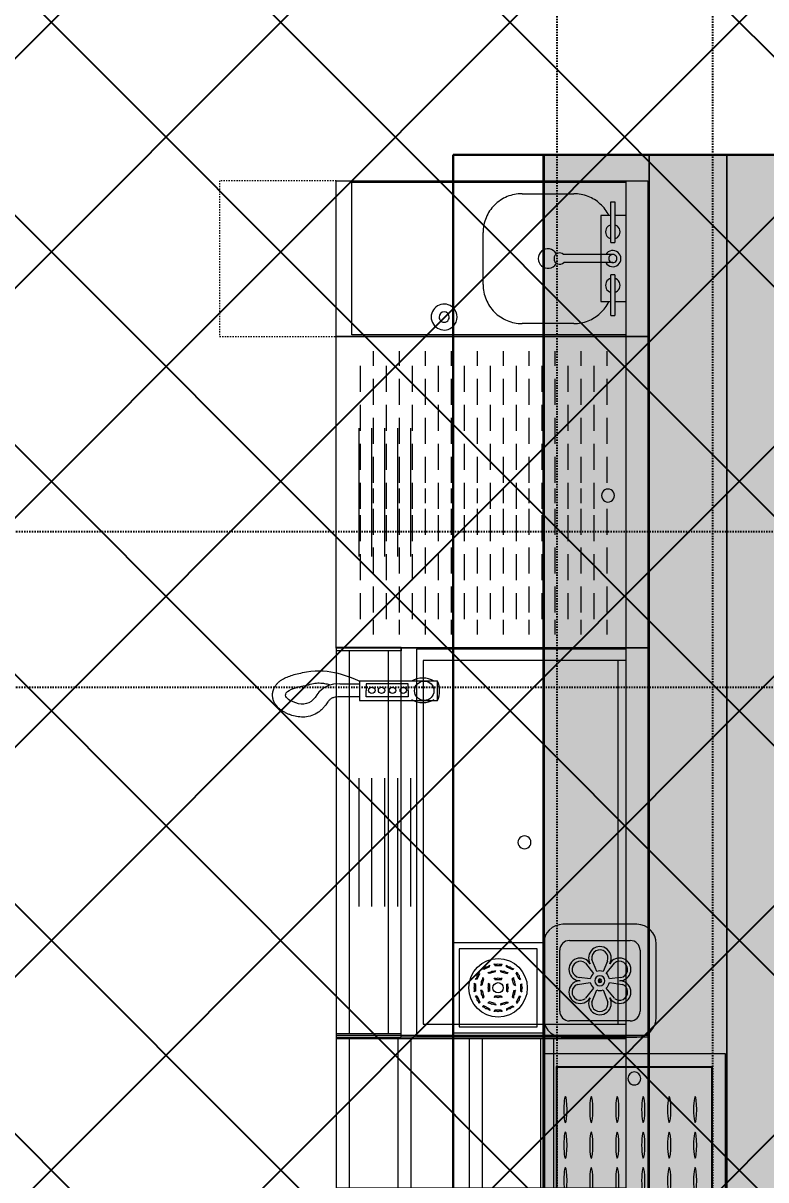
# Model space of a CAD drawing. Header units: inches. Extents: x -11331628 to 26860, y -6840660 to 4773.
# Drawn here: x 2396.4 to 2453.6, y -2108.6 to -2019.6 of the extents above; entities that cross this region are included whole.
import ezdxf
from ezdxf import colors
from ezdxf.entities.mleader import LeaderData, LeaderLine
from ezdxf.math import Vec2, Vec3

# ---------------------------------------------------------------- set-up
doc = ezdxf.new("R2010")
doc.units = ezdxf.units.IN
doc.header["$LTSCALE"] = 0.5
doc.header["$MEASUREMENT"] = 0
doc.linetypes.add('Dash 1_16_', pattern=[0.109375, 0.0625, -0.046875])
doc.linetypes.add('HIDDEN2', pattern=[0.1875, 0.125, -0.0625])
doc.layers.get('Defpoints').update_dxf_attribs({"color": 140})
for name, color, linetype in [('A-HATH', 9, 'Continuous'), ('DETL-1', 9, 'Continuous'), ('DETL-3', 4, 'Continuous'), ('DETL-8', 2, 'Continuous')]:
    doc.layers.add(name, color=color, linetype=linetype)
for name, color, linetype, lineweight in [('P-SANR-FIXT', 6, 'Continuous', 13), ('Q-CASE', 31, 'Continuous', 18), ('Q-SPCQ', 91, 'Continuous', 18), ('TEXT 3', 41, 'Continuous', 15)]:
    doc.layers.add(name, color=color, linetype=linetype, lineweight=lineweight)
doc.styles.add('TEXT-ITALIC', font='ariali.ttf')

# ---------------------------------------------------------------- blocks, each defined once
blk = doc.blocks.new('PERGOLA')
at = {"layer": 'DETL-3', "linetype": 'HIDDEN2'}
for points in [[(3103.845, 7703.457), (3103.845, 7745.097), (3103.852, 8129.812)], [(3115.845, 7688.74), (3115.845, 7745.097), (3115.852, 8129.802)], [(3645.109, 7896.355), (3058.191, 7896.354)], [(3645.109, 7884.361), (3057.132, 7884.361)]]:
    blk.add_lwpolyline(points, dxfattribs=at)
blk = doc.blocks.new('QF_Krowne -HAND SINK -KR24-12ST - Legs-3844471-L1 Overall Plan')
at = {"layer": 'Q-SPCQ'}
for p, q in [((-27.068, 0), (-15.068, 0)), ((-27.068, -15), (-27.068, 0)), ((-15.068, 0), (-15.068, -15)), ((-24.38, -1.688), (-24.38, -2.531)), ((-17.755, -2.531), (-17.755, -1.688)), ((-25.443, -2.531), (-22.318, -2.531)), ((-25.443, -2.844), (-25.443, -2.531)), ((-22.318, -2.844), (-22.318, -2.531)), ((-19.818, -2.531), (-19.818, -2.844)), ((-19.818, -2.531), (-16.693, -2.531)), ((-16.693, -2.844), (-16.693, -2.531)), ((-22.318, -2.844), (-25.443, -2.844)), ((-24.38, -2.844), (-24.38, -3.625)), ((-21.383, -2.688), (-21.383, -6.48)), ((-20.758, -2.688), (-20.758, -6.473)), ((-16.693, -2.844), (-19.818, -2.844)), ((-17.755, -3.625), (-17.755, -2.844)), ((-24.38, -3.625), (-17.755, -3.625)), ((-27.068, -24), (-27.068, -15)), ((-15.068, -15), (-15.068, -24)), ((-15.068, -24), (-27.068, -24))]:
    blk.add_line(p, q, dxfattribs=at)
at = {"layer": 'Q-SPCQ', "lineweight": 9}
for p, q in [((-27.068, -1.688), (-15.068, -1.688)), ((-26.943, -15), (-26.943, -1.688)), ((-15.193, -1.688), (-15.193, -15)), ((-26.068, -9.687), (-26.068, -5.688)), ((-16.068, -5.688), (-16.068, -9.687)), ((-19.068, -12.687), (-23.068, -12.687)), ((-26.943, -22.81), (-26.943, -15)), ((-15.193, -15), (-15.193, -22.81)), ((-15.193, -22.81), (-26.943, -22.81))]:
    blk.add_line(p, q, dxfattribs=at)
at = {"layer": 'Q-SPCQ', "linetype": 'Dash 1_16_', "lineweight": 9}
for p, q in [((-27.068, -24), (-27.068, -33)), ((-15.068, -33), (-15.068, -24)), ((-27.068, -33), (-15.068, -33))]:
    blk.add_line(p, q, dxfattribs=at)
at = {"layer": 'Q-SPCQ'}
for centre, radius, start, end in [((-23.13, -2.688), 0.563, 114.62413, 163.87238), ((-23.13, -2.688), 0.563, 65.37587, 114.62413), ((-23.13, -2.688), 0.563, 16.12762, 65.37587), ((-21.068, -2.688), 0.625, 139.88338, 189.76676), ((-21.068, -2.688), 0.625, 90, 139.88338), ((-21.071, -2.688), 0.313, 150, 210), ((-21.071, -2.688), 0.313, 90, 150), ((-21.071, -2.688), 0.313, 30, 90), ((-21.068, -2.688), 0.625, 39.88379, 90), ((-21.071, -2.688), 0.312, 330, 30), ((-21.068, -2.688), 0.625, 349.76758, 39.88379), ((-19.005, -2.688), 0.563, 114.62413, 163.87238), ((-19.005, -2.688), 0.563, 65.37587, 114.62413), ((-19.005, -2.688), 0.563, 16.12762, 65.37587), ((-23.13, -2.688), 0.563, 196.12762, 245.37587), ((-23.13, -2.688), 0.563, 245.37587, 294.62413), ((-23.13, -2.688), 0.563, 294.62413, 343.87238), ((-21.068, -2.688), 0.625, 189.76676, 239.65014), ((-21.071, -2.688), 0.312, 210, 270), ((-21.071, -2.688), 0.312, 270, 330), ((-21.068, -2.688), 0.625, 299.65136, 349.76758), ((-19.005, -2.688), 0.563, 196.12762, 245.37587), ((-19.005, -2.688), 0.563, 245.37587, 294.62413), ((-19.005, -2.688), 0.563, 294.62413, 343.87238), ((-21.068, -6.783), 0.437, 136.20552, 203.10276), ((-21.068, -6.783), 0.437, 203.10276, 270), ((-21.068, -6.783), 0.437, 270, 337.51467), ((-21.068, -6.783), 0.438, 337.51467, 45.02935)]:
    blk.add_arc(centre, radius, start, end, dxfattribs=at)
at = {"layer": 'Q-SPCQ', "lineweight": 9}
for centre, radius, start, end in [((-23.068, -5.688), 3, 115.94448, 137.29632), ((-19.068, -5.688), 3, 42.70368, 64.05552), ((-23.068, -5.688), 3, 137.29632, 158.64816), ((-19.068, -5.688), 3, 21.35184, 42.70368), ((-23.068, -5.688), 3, 158.64816, 180), ((-19.068, -5.688), 3, 360, 21.35184), ((-21.068, -7.688), 0.75, 122.21741, 171.47827), ((-21.068, -7.688), 0.75, 7.61507, 56.4226), ((-21.068, -7.688), 0.75, 171.47827, 220.73914), ((-21.068, -7.688), 0.75, 318.80753, 7.61507), ((-21.068, -7.688), 0.75, 220.73914, 270), ((-21.068, -7.688), 0.75, 270, 318.80753), ((-23.068, -9.687), 3, 180, 202.5), ((-19.068, -9.687), 3, 337.5, 0), ((-23.068, -9.687), 3, 202.5, 225), ((-19.068, -9.687), 3, 315, 337.5), ((-23.068, -9.687), 3, 225, 247.5), ((-23.068, -9.687), 3, 247.5, 270), ((-19.068, -9.687), 3, 270, 292.5), ((-19.068, -9.687), 3, 292.5, 315), ((-16.568, -15.687), 1, 136.27959, 270), ((-16.568, -15.687), 1, 90, 135), ((-16.568, -15.687), 1, 45, 90), ((-16.568, -15.687), 1, 270, 43.72041), ((-16.568, -15.687), 0.398, 90, 270), ((-16.568, -15.687), 0.398, 270, 90)]:
    blk.add_arc(centre, radius, start, end, dxfattribs=at)
blk = doc.blocks.new('Die Wall1 - Die Wall-7554419-L1 Overall Plan')
at = {"layer": 'Q-CASE'}
for p, q in [((-171.696, 3852.092), (-277.692, 3852.092)), ((-277.692, 3852.092), (-171.696, 3852.092)), ((-171.696, 3846.092), (-171.696, 3852.092)), ((-171.696, 3852.092), (-171.696, 3846.092)), ((-277.692, 3846.092), (-171.696, 3846.092)), ((-171.696, 3846.092), (-277.692, 3846.092))]:
    blk.add_line(p, q, dxfattribs=at)
blk = doc.blocks.new('Plumbing Symbol - Floor Sink-V1-L1 Overall Plan')
at = {"layer": 'P-SANR-FIXT', "lineweight": 9}
for p, q in [((-4.94, -1.75), (4.943, -1.75)), ((-4.94, -2.75), (4.943, -2.75)), ((-4.94, -3.75), (4.943, -3.75)), ((-4.94, -4.75), (4.943, -4.75)), ((-4.94, -5.75), (4.943, -5.75))]:
    blk.add_line(p, q, dxfattribs=at)
blk = doc.blocks.new('QF_Krowne - COCKTAIL STATION - KR19-30-10 - Legs-V14-L1 Overall Plan')
at = {"layer": 'Q-SPCQ'}
for p, q in [((0, -15), (0, 0)), ((0, 0), (30, 0)), ((30, 0), (30, -15)), ((0, -19), (0, -15)), ((30, -15), (30, -19)), ((30, -19), (0, -19))]:
    blk.add_line(p, q, dxfattribs=at)
at = {"layer": 'Q-SPCQ', "lineweight": 9}
for p, q in [((0, -1.688), (30, -1.688)), ((0.125, -1.688), (0.125, -15)), ((1, -1.688), (1, -15)), ((29, -15), (29, -1.688)), ((29.875, -15), (29.875, -1.688)), ((1, -2.313), (29, -2.313)), ((0.125, -15), (0.125, -17.812)), ((1, -15), (1, -17.312)), ((29, -17.312), (29, -15)), ((29.875, -17.812), (29.875, -15)), ((0.125, -17.812), (29.875, -17.812)), ((1, -17.312), (29, -17.312))]:
    blk.add_line(p, q, dxfattribs=at)
for start, end in [(150, 210), (90, 150), (210, 270), (30, 90), (270, 330), (330, 30)]:
    blk.add_arc((15, -9.5), 0.5, start, end, dxfattribs=at)
blk = doc.blocks.new('QF_Krowne - SINGLE SPEED RAIL - RS-30 - RS-30-7610610-L1 Overall Plan')
at = {"layer": 'Q-SPCQ'}
for p, q in [((-19.245, 9.231), (-18.995, 9.231)), ((-19.245, 9.231), (-19.245, 4.231)), ((-18.995, 9.231), (-18.995, 4.231)), ((10.505, 9.231), (10.505, 4.231)), ((10.755, 9.231), (10.505, 9.231)), ((10.755, 4.231), (10.755, 9.231)), ((-19.245, 4.231), (10.755, 4.231))]:
    blk.add_line(p, q, dxfattribs=at)
at = {"layer": 'Q-SPCQ', "lineweight": 9}
for p, q in [((-18.995, 8.231), (10.505, 8.231)), ((-18.995, 5.231), (10.505, 5.231))]:
    blk.add_line(p, q, dxfattribs=at)
blk = doc.blocks.new('QF_Krowne - LIQUOR DISPLAY - KR24-12RD - Legs-V15-L1 Overall Plan')
at = {"layer": 'Q-SPCQ'}
for p, q in [((-19.245, 9.231), (-19.245, -5.769)), ((-19.245, 9.231), (-7.245, 9.231)), ((-7.245, -5.769), (-7.245, 9.231)), ((-19.245, -5.769), (-19.245, -14.769)), ((-7.245, -14.769), (-7.245, -5.769)), ((-19.245, -14.769), (-7.245, -14.769))]:
    blk.add_line(p, q, dxfattribs=at)
at = {"layer": 'Q-SPCQ', "lineweight": 9}
for p, q in [((-19.245, 7.543), (-7.245, 7.543)), ((-18.995, 7.543), (-18.995, -5.769)), ((-7.495, 7.543), (-7.495, -5.769)), ((-18.995, 1.981), (-7.495, 1.981)), ((-18.995, 0.981), (-7.495, 0.981)), ((-18.995, -3.519), (-7.495, -3.519)), ((-18.995, -4.519), (-7.495, -4.519)), ((-18.995, -5.769), (-18.995, -14.706)), ((-7.495, -5.769), (-7.495, -14.706)), ((-18.995, -9.019), (-7.495, -9.019)), ((-18.995, -10.019), (-7.495, -10.019)), ((-18.995, -13.769), (-7.495, -13.769))]:
    blk.add_line(p, q, dxfattribs=at)
blk = doc.blocks.new('QF_Krowne - DRAINBOARD_ WITH GLASS STORAGE - KR24-GSB5 - Legs-7629469-L1 Overall Plan')
at = {"layer": 'Q-SPCQ'}
for p, q in [((-19.245, -5.769), (-19.245, 9.231)), ((-19.245, 9.231), (4.755, 9.231)), ((-19.245, 9.231), (4.755, 9.231)), ((4.755, 9.231), (4.755, -5.769)), ((-19.245, 7.544), (4.755, 7.544)), ((-19.245, -14.769), (-19.245, -5.769)), ((4.755, -5.769), (4.755, -14.769)), ((4.755, -14.769), (-19.245, -14.769))]:
    blk.add_line(p, q, dxfattribs=at)
at = {"layer": 'Q-SPCQ', "lineweight": 9}
for p, q in [((-16.995, 6.106), (-18.12, 6.106)), ((-13.986, 6.106), (-15.986, 6.106)), ((-10.986, 6.106), (-12.986, 6.106)), ((-7.986, 6.106), (-9.986, 6.106)), ((-3.986, 6.106), (-5.986, 6.106)), ((-0.986, 6.106), (-2.986, 6.106)), ((2.014, 6.106), (0.014, 6.106)), ((3.693, 6.106), (2.568, 6.106)), ((-14.986, 5.106), (-16.986, 5.106)), ((-11.986, 5.106), (-13.986, 5.106)), ((-8.986, 5.106), (-10.986, 5.106)), ((-5.986, 5.106), (-7.986, 5.106)), ((-3.486, 5.106), (-5.486, 5.106)), ((-0.486, 5.106), (-2.486, 5.106)), ((2.514, 5.106), (0.514, 5.106)), ((-16.995, 4.106), (-18.12, 4.106)), ((-13.986, 4.106), (-15.986, 4.106)), ((-10.986, 4.106), (-12.986, 4.106)), ((-7.986, 4.106), (-9.986, 4.106)), ((-6.405, 4.106), (-7.53, 4.106)), ((-3.986, 4.106), (-5.986, 4.106)), ((-0.986, 4.106), (-2.986, 4.106)), ((2.014, 4.106), (0.014, 4.106)), ((3.693, 4.106), (2.568, 4.106)), ((-14.986, 3.106), (-16.986, 3.106)), ((-11.986, 3.106), (-13.986, 3.106)), ((-8.986, 3.106), (-10.986, 3.106)), ((-5.986, 3.106), (-7.986, 3.106)), ((-3.486, 3.106), (-5.486, 3.106)), ((-0.486, 3.106), (-2.486, 3.106)), ((2.514, 3.106), (0.514, 3.106)), ((-16.995, 2.106), (-18.12, 2.106)), ((-13.986, 2.106), (-15.986, 2.106)), ((-10.986, 2.106), (-12.986, 2.106)), ((-7.986, 2.106), (-9.986, 2.106)), ((-6.405, 2.106), (-7.53, 2.106)), ((-3.986, 2.106), (-5.986, 2.106)), ((-0.986, 2.106), (-2.986, 2.106)), ((2.014, 2.106), (0.014, 2.106)), ((3.693, 2.106), (2.568, 2.106)), ((-14.986, 1.106), (-16.986, 1.106)), ((-11.986, 1.106), (-13.986, 1.106)), ((-8.986, 1.106), (-10.986, 1.106)), ((-5.986, 1.106), (-7.986, 1.106)), ((-3.486, 1.106), (-5.486, 1.106)), ((-0.486, 1.106), (-2.486, 1.106)), ((2.514, 1.106), (0.514, 1.106)), ((-16.995, 0.106), (-18.12, 0.106)), ((-13.986, 0.106), (-15.986, 0.106)), ((-10.986, 0.106), (-12.986, 0.106)), ((-7.986, 0.106), (-9.986, 0.106)), ((-6.405, 0.106), (-7.53, 0.106)), ((-3.986, 0.106), (-5.986, 0.106)), ((-0.986, 0.106), (-2.986, 0.106)), ((2.014, 0.106), (0.014, 0.106)), ((3.693, 0.106), (2.568, 0.106)), ((-14.986, -0.894), (-16.986, -0.894)), ((-11.986, -0.894), (-13.986, -0.894)), ((-8.986, -0.894), (-10.986, -0.894)), ((-5.986, -0.894), (-7.986, -0.894)), ((-3.486, -0.894), (-5.486, -0.894)), ((-0.486, -0.894), (-2.486, -0.894)), ((2.514, -0.894), (0.514, -0.894)), ((-16.995, -1.894), (-18.12, -1.894)), ((-13.986, -1.894), (-15.986, -1.894)), ((-10.986, -1.894), (-12.986, -1.894)), ((-7.986, -1.894), (-9.986, -1.894)), ((-6.405, -1.894), (-7.53, -1.894)), ((-3.986, -1.894), (-5.986, -1.894)), ((-0.986, -1.894), (-2.986, -1.894)), ((2.014, -1.894), (0.014, -1.894)), ((3.693, -1.894), (2.568, -1.894)), ((-14.986, -2.894), (-16.986, -2.894)), ((-11.986, -2.894), (-13.986, -2.894)), ((-8.986, -2.894), (-10.986, -2.894)), ((-5.986, -2.894), (-7.986, -2.894)), ((-3.486, -2.894), (-5.486, -2.894)), ((-0.486, -2.894), (-2.486, -2.894)), ((2.514, -2.894), (0.514, -2.894)), ((-16.995, -3.894), (-18.12, -3.894)), ((-13.986, -3.894), (-15.986, -3.894)), ((-10.986, -3.894), (-12.986, -3.894)), ((-7.986, -3.894), (-9.986, -3.894)), ((-6.405, -3.894), (-7.53, -3.894)), ((-3.986, -3.894), (-5.986, -3.894)), ((-0.986, -3.894), (-2.986, -3.894)), ((2.014, -3.894), (0.014, -3.894)), ((3.693, -3.894), (2.568, -3.894)), ((-14.986, -4.894), (-16.986, -4.894)), ((-11.986, -4.894), (-13.986, -4.894)), ((-8.986, -4.894), (-10.986, -4.894)), ((-5.986, -4.894), (-7.986, -4.894)), ((-3.486, -4.894), (-5.486, -4.894)), ((-0.486, -4.894), (-2.486, -4.894)), ((2.514, -4.894), (0.514, -4.894)), ((-16.995, -5.894), (-18.12, -5.894)), ((-13.986, -5.894), (-15.986, -5.894)), ((-10.986, -5.894), (-12.986, -5.894)), ((-7.986, -5.894), (-9.986, -5.894)), ((-6.405, -5.894), (-7.53, -5.894)), ((-3.986, -5.894), (-5.986, -5.894)), ((-0.986, -5.894), (-2.986, -5.894)), ((2.014, -5.894), (0.014, -5.894)), ((3.693, -5.894), (2.568, -5.894)), ((-14.986, -6.894), (-16.986, -6.894)), ((-11.986, -6.894), (-13.986, -6.894)), ((-8.986, -6.894), (-10.986, -6.894)), ((-5.986, -6.894), (-7.986, -6.894)), ((-3.486, -6.894), (-5.486, -6.894)), ((-0.486, -6.894), (-2.486, -6.894)), ((2.514, -6.894), (0.514, -6.894)), ((-16.995, -7.894), (-18.12, -7.894)), ((-13.986, -7.894), (-15.986, -7.894)), ((-10.986, -7.894), (-12.986, -7.894)), ((-7.986, -7.894), (-9.986, -7.894)), ((-6.405, -7.894), (-7.53, -7.894)), ((-3.986, -7.894), (-5.986, -7.894)), ((-0.986, -7.894), (-2.986, -7.894)), ((2.014, -7.894), (0.014, -7.894)), ((3.693, -7.894), (2.568, -7.894)), ((-14.986, -8.894), (-16.986, -8.894)), ((-11.986, -8.894), (-13.986, -8.894)), ((-8.986, -8.894), (-10.986, -8.894)), ((-5.986, -8.894), (-7.986, -8.894)), ((-3.486, -8.894), (-5.486, -8.894)), ((-0.486, -8.894), (-2.486, -8.894)), ((2.514, -8.894), (0.514, -8.894)), ((-16.995, -9.894), (-18.12, -9.894)), ((-13.986, -9.894), (-15.986, -9.894)), ((-10.986, -9.894), (-12.986, -9.894)), ((-7.986, -9.894), (-9.986, -9.894)), ((-6.405, -9.894), (-7.53, -9.894)), ((-3.986, -9.894), (-5.986, -9.894)), ((-0.986, -9.894), (-2.986, -9.894)), ((2.014, -9.894), (0.014, -9.894)), ((3.693, -9.894), (2.568, -9.894)), ((-14.986, -10.894), (-16.986, -10.894)), ((-11.986, -10.894), (-13.986, -10.894)), ((-8.986, -10.894), (-10.986, -10.894)), ((-5.986, -10.894), (-7.986, -10.894)), ((-3.486, -10.894), (-5.486, -10.894)), ((-0.486, -10.894), (-2.486, -10.894)), ((2.514, -10.894), (0.514, -10.894)), ((-16.995, -11.894), (-18.12, -11.894)), ((-13.986, -11.894), (-15.986, -11.894)), ((-10.986, -11.894), (-12.986, -11.894)), ((-7.986, -11.894), (-9.986, -11.894)), ((-6.405, -11.894), (-7.53, -11.894)), ((-3.986, -11.894), (-5.986, -11.894)), ((-0.986, -11.894), (-2.986, -11.894)), ((2.014, -11.894), (0.014, -11.894)), ((3.693, -11.894), (2.568, -11.894)), ((-14.986, -12.894), (-16.986, -12.894)), ((-11.986, -12.894), (-13.986, -12.894)), ((-8.986, -12.894), (-10.986, -12.894)), ((-5.986, -12.894), (-7.986, -12.894)), ((-3.486, -12.894), (-5.486, -12.894)), ((-0.486, -12.894), (-2.486, -12.894)), ((2.514, -12.894), (0.514, -12.894))]:
    blk.add_line(p, q, dxfattribs=at)
for start, end in [(150, 210), (90, 150), (30, 90), (330, 30), (210, 270), (270, 330)]:
    blk.add_arc((-6.998, 6.169), 0.5, start, end, dxfattribs=at)
blk = doc.blocks.new('QF_Custom - SODA GUN by owner - QF_Custom - SODA GUN by owner-V16-L1 Overall Plan')
at = {"layer": 'Q-SPCQ', "lineweight": 9}
for p, q in [((0.788, -10.11), (-0.712, -10.11)), ((-0.5, -12.36), (-0.5, -15.61)), ((0, -12.36), (-0.5, -12.36)), ((0, -12.36), (0.5, -12.36)), ((0.5, -12.36), (0.5, -15.61)), ((-0.5, -15.61), (0, -15.61)), ((0.5, -15.61), (0, -15.61))]:
    blk.add_line(p, q, dxfattribs=at)
at = {"layer": 'Q-SPCQ'}
for p, q in [((-0.712, -10.11), (-0.712, -16.11)), ((0.788, -16.11), (0.788, -10.11)), ((-0.712, -16.11), (0.788, -16.11)), ((-0.5, -17.638), (-0.5, -16.138)), ((0.5, -16.138), (0.5, -17.638))]:
    blk.add_line(p, q, dxfattribs=at)
blk.add_circle((0.031, -11.122), 0.75, dxfattribs=at)
at = {"layer": 'Q-SPCQ', "lineweight": 9}
for centre in [(0, -12.736), (0, -13.564), (0, -14.409), (0, -15.159)]:
    blk.add_circle(centre, 0.25, dxfattribs=at)
for centre, start, end in [((0.842, -11.235), 150.6183, 209.3817), ((-0.842, -11.235), 330.6183, 29.3817)]:
    blk.add_arc(centre, 1.783, start, end, dxfattribs=at)
at = {"layer": 'Q-SPCQ'}
blk.add_arc((0.038, -11.668), 1.729, 64.29438, 115.70562, dxfattribs=at)
at = {"layer": 'Q-SPCQ', "lineweight": 9}
blk.add_open_spline([(-1.421, -20.198), (-1.739, -18.392), (-1.055, -16.925), (-0.712, -16.11)], degree=3, dxfattribs=at)
at = {"layer": 'Q-SPCQ'}
for points, knots in [([(0.5, -17.638), (0.5, -17.839), (0.532, -18.051), (0.589, -18.211), (0.632, -18.293), (0.681, -18.359), (0.744, -18.426), (0.833, -18.503), (0.954, -18.592), (1.082, -18.684), (1.201, -18.774), (1.298, -18.852), (1.404, -18.946), (1.544, -19.088), (1.757, -19.355), (1.971, -19.789), (2.074, -20.328), (2.053, -20.843), (1.96, -21.243), (1.85, -21.546), (1.754, -21.765), (1.632, -21.992), (1.477, -22.223), (1.299, -22.422), (1.101, -22.58), (0.913, -22.69), (0.678, -22.779), (0.399, -22.822), (0.1, -22.796), (-0.131, -22.717), (-0.291, -22.632), (-0.436, -22.536), (-0.586, -22.402), (-0.728, -22.234), (-0.881, -22.004), (-1.03, -21.7), (-1.177, -21.284), (-1.306, -20.795), (-1.383, -20.409), (-1.421, -20.198)], [0, 0, 0, 0, 0.0263223, 0.0394835, 0.0526446, 0.0658058, 0.0789669, 0.0921281, 0.1052893, 0.1184504, 0.125031, 0.1316116, 0.1381921, 0.1447727, 0.1579339, 0.1842562, 0.2105785, 0.2369008, 0.2632231, 0.2763843, 0.2895455, 0.3027066, 0.3158678, 0.3290289, 0.3356095, 0.3421901, 0.3487707, 0.3553512, 0.3619318, 0.3685124, 0.3718027, 0.375093, 0.3816736, 0.3882541, 0.3948347, 0.4079959, 0.421157, 0.4343182, 0.4474793, 0.4474793, 0.4474793, 0.4474793]), ([(-0.5, -17.638), (-0.5, -19.066), (1.139, -19.505), (1.139, -21.357), (0, -22.496), (-0.436, -20.024)], [0, 0, 0, 0, 0.1382379, 0.2815665, 0.4474793, 0.4474793, 0.4474793, 0.4474793])]:
    blk.add_open_spline(points, degree=3, knots=knots, dxfattribs=at)
at = {"layer": 'Q-SPCQ', "lineweight": 9}
blk.add_open_spline([(-0.436, -20.024), (-0.496, -19.862), (-0.568, -19.544), (-0.572, -19.097), (-0.522, -18.76), (-0.472, -18.522), (-0.448, -18.413), (-0.436, -18.36)], degree=3, knots=[0, 0, 0, 0, 0.0301169, 0.0602339, 0.0903508, 0.1054093, 0.1204678, 0.1204678, 0.1204678, 0.1204678], dxfattribs=at)
blk = doc.blocks.new('QF_Krowne - GLASS FROSTER - KR-LC2GF-TT-E - DefaultType-8159944-L1 Overall Plan')
at = {"layer": 'Q-SPCQ'}
for p, q in [((7.187, -5), (1.5, -5)), ((0, -6.5), (0, -12.188)), ((1.25, -11.688), (1.25, -7)), ((2, -6.25), (6.687, -6.25)), ((7.437, -7), (7.437, -11.688)), ((8.687, -12.188), (8.687, -6.5)), ((4.088, -7.747), (4.202, -8.607)), ((4.489, -8.608), (4.632, -7.612)), ((2.833, -8.766), (3.635, -9.099)), ((3.779, -8.85), (2.988, -8.228)), ((5.699, -8.228), (4.908, -8.85)), ((5.054, -9.102), (5.988, -8.728)), ((3.634, -9.586), (2.699, -9.96)), ((5.988, -9.96), (5.054, -9.586)), ((2.988, -10.46), (3.779, -9.837)), ((4.202, -10.08), (4.088, -10.941)), ((4.632, -11.076), (4.489, -10.08)), ((4.908, -9.837), (5.699, -10.46)), ((6.687, -12.438), (2, -12.438)), ((1.5, -13.688), (7.187, -13.688))]:
    blk.add_line(p, q, dxfattribs=at)
for centre, radius, start, end in [((1.5, -6.5), 1.5, 90, 180), ((7.187, -6.5), 1.5, 360, 90), ((2, -7), 0.75, 90, 180), ((3.469, -7.828), 0.875, 0, 240), ((5.219, -7.828), 0.875, 300, 180), ((6.687, -7), 0.75, 360, 90), ((3.469, -7.828), 0.625, 7.49228, 219.7321), ((5.219, -7.828), 0.625, 320.2679, 159.7321), ((2.594, -9.344), 0.875, 60, 300), ((2.594, -9.344), 0.625, 67.49228, 279.7321), ((4.344, -9.344), 0.75, 100.9255, 138.83849), ((4.344, -9.344), 0.75, 41.16151, 78.83849), ((6.094, -9.344), 0.875, 240, 120), ((6.094, -9.344), 0.625, 260.2679, 99.7321), ((4.344, -9.344), 0.75, 160.9255, 198.83849), ((4.344, -9.344), 0.39, 0, 180), ((4.344, -9.344), 0.39, 180, 0), ((4.344, -9.344), 0.14, 0, 180), ((4.344, -9.344), 0.14, 180, 0), ((4.344, -9.344), 0.045, 360, 180), ((4.344, -9.344), 0.045, 180, 0), ((4.344, -9.344), 0.75, 341.16151, 18.83849), ((3.469, -10.859), 0.875, 120, 360), ((3.469, -10.859), 0.625, 140.2679, 352.50772), ((4.344, -9.344), 0.75, 221.16151, 259.0745), ((5.219, -10.859), 0.875, 180, 60), ((4.344, -9.344), 0.75, 281.16151, 318.83849), ((5.219, -10.859), 0.625, 200.2679, 39.7321), ((1.5, -12.188), 1.5, 180, 270), ((2, -11.688), 0.75, 180, 270), ((6.687, -11.688), 0.75, 270, 0), ((7.187, -12.188), 1.5, 270, 0)]:
    blk.add_arc(centre, radius, start, end, dxfattribs=at)
blk = doc.blocks.new('QF_Krowne - RINSER_ DROP-IN - KR-7GR - KR-7GR-7869245-L1 Overall Plan')
at = {"layer": 'Q-SPCQ'}
for p, q in [((-9.578, 0), (-2.578, 0)), ((-9.578, -7), (-9.578, 0)), ((-3.078, -0.5), (-9.078, -0.5)), ((-9.078, -0.5), (-9.078, -6.5)), ((-3.078, -6.5), (-3.078, -0.5)), ((-2.578, 0), (-2.578, -7)), ((-6.735, -1.888), (-6.725, -1.763)), ((-6.321, -1.776), (-6.383, -1.667)), ((-6.321, -1.776), (-5.821, -1.776)), ((-5.821, -1.776), (-5.758, -1.667)), ((-5.421, -1.888), (-5.431, -1.763)), ((-7.69, -2.843), (-7.476, -2.391)), ((-7.476, -2.391), (-7.547, -2.288)), ((-7.187, -2.102), (-7.29, -2.031)), ((-6.735, -1.888), (-7.187, -2.102)), ((-6.778, -2.41), (-6.866, -2.321)), ((-6.295, -2.28), (-6.778, -2.41)), ((-6.295, -2.28), (-6.262, -2.159)), ((-5.862, -2.28), (-5.894, -2.159)), ((-5.862, -2.28), (-5.379, -2.41)), ((-5.421, -1.888), (-4.969, -2.102)), ((-5.379, -2.41), (-5.29, -2.321)), ((-4.969, -2.102), (-4.866, -2.031)), ((-4.68, -2.391), (-4.609, -2.288)), ((-4.466, -2.843), (-4.68, -2.391)), ((-7.802, -3.243), (-7.911, -3.18)), ((-7.69, -2.843), (-7.815, -2.853)), ((-7.802, -3.743), (-7.802, -3.243)), ((-7.298, -3.284), (-7.419, -3.316)), ((-7.298, -3.284), (-7.168, -2.801)), ((-7.168, -2.801), (-7.257, -2.712)), ((-6.722, -3.243), (-6.83, -3.18)), ((-6.722, -3.743), (-6.722, -3.243)), ((-6.321, -2.856), (-6.383, -2.748)), ((-6.321, -2.856), (-5.821, -2.856)), ((-5.821, -2.856), (-5.758, -2.748)), ((-5.435, -3.257), (-5.326, -3.195)), ((-5.435, -3.257), (-5.435, -3.757)), ((-4.988, -2.801), (-4.899, -2.712)), ((-4.858, -3.284), (-4.988, -2.801)), ((-4.858, -3.284), (-4.738, -3.316)), ((-4.466, -2.843), (-4.341, -2.853)), ((-4.354, -3.257), (-4.245, -3.195)), ((-4.354, -3.257), (-4.354, -3.757)), ((-7.802, -3.743), (-7.911, -3.805)), ((-7.69, -4.157), (-7.815, -4.147)), ((-7.69, -4.157), (-7.476, -4.609)), ((-7.298, -3.716), (-7.419, -3.684)), ((-7.298, -3.716), (-7.168, -4.199)), ((-7.168, -4.199), (-7.257, -4.288)), ((-6.722, -3.743), (-6.83, -3.805)), ((-6.335, -4.144), (-6.398, -4.252)), ((-5.835, -4.144), (-6.335, -4.144)), ((-5.835, -4.144), (-5.773, -4.252)), ((-5.435, -3.757), (-5.326, -3.82)), ((-4.858, -3.716), (-4.988, -4.199)), ((-4.988, -4.199), (-4.899, -4.288)), ((-4.858, -3.716), (-4.738, -3.684)), ((-4.466, -4.157), (-4.68, -4.609)), ((-4.466, -4.157), (-4.341, -4.147)), ((-4.354, -3.757), (-4.245, -3.82)), ((-7.476, -4.609), (-7.547, -4.712)), ((-7.187, -4.898), (-7.29, -4.969)), ((-6.735, -5.112), (-7.187, -4.898)), ((-6.778, -4.59), (-6.866, -4.679)), ((-6.295, -4.72), (-6.778, -4.59)), ((-6.735, -5.112), (-6.725, -5.237)), ((-6.335, -5.224), (-6.398, -5.333)), ((-5.835, -5.224), (-6.335, -5.224)), ((-6.295, -4.72), (-6.262, -4.841)), ((-5.862, -4.72), (-5.894, -4.841)), ((-5.862, -4.72), (-5.379, -4.59)), ((-5.835, -5.224), (-5.773, -5.333)), ((-5.421, -5.112), (-5.431, -5.237)), ((-5.421, -5.112), (-4.969, -4.898)), ((-5.379, -4.59), (-5.29, -4.679)), ((-4.969, -4.898), (-4.866, -4.969)), ((-4.68, -4.609), (-4.609, -4.712)), ((-2.578, -7), (-9.578, -7)), ((-9.078, -6.5), (-3.078, -6.5))]:
    blk.add_line(p, q, dxfattribs=at)
for radius in [2.25, 0.4]:
    blk.add_circle((-6.078, -3.5), radius, dxfattribs=at)
for centre, start, end in [((-7.011, -1.478), 269.46966, 315.03548), ((-6.247, -1.287), 250.28463, 295.85044), ((-5.895, -1.287), 244.14956, 289.71537), ((-5.145, -1.478), 224.96452, 270.53034), ((-8.1, -2.567), 314.96452, 0.53034), ((-7.95, -2.249), 308.82945, 354.39526), ((-7.33, -1.629), 275.60474, 321.17055), ((-6.833, -1.918), 265.28463, 310.85044), ((-6.492, -1.827), 259.14956, 304.71537), ((-5.664, -1.827), 235.28463, 280.85044), ((-5.323, -1.918), 229.14956, 274.71537), ((-4.827, -1.629), 218.82945, 264.39526), ((-4.207, -2.249), 185.60474, 231.17055), ((-4.056, -2.567), 179.46966, 225.03548), ((-8.291, -3.317), 334.14956, 19.71537), ((-8.291, -3.669), 340.28463, 25.85044), ((-7.751, -3.086), 325.28463, 10.85044), ((-7.66, -2.745), 319.14956, 4.71537), ((-7.21, -3.317), 334.14956, 19.71537), ((-7.21, -3.669), 340.28463, 25.85044), ((-6.247, -2.368), 250.28463, 295.85044), ((-5.895, -2.368), 244.14956, 289.71537), ((-4.946, -3.331), 160.28463, 205.85044), ((-4.946, -3.683), 154.14956, 199.71537), ((-4.497, -2.745), 175.28463, 220.85044), ((-4.405, -3.086), 169.14956, 214.71537), ((-3.865, -3.331), 160.28463, 205.85044), ((-3.865, -3.683), 154.14956, 199.71537), ((-8.1, -4.433), 359.46966, 45.03548), ((-7.95, -4.751), 5.60474, 51.17055), ((-7.751, -3.914), 349.14956, 34.71537), ((-7.66, -4.255), 355.28463, 40.85044), ((-6.261, -4.632), 64.14956, 109.71537), ((-5.909, -4.632), 70.28463, 115.85044), ((-4.497, -4.255), 139.14956, 184.71537), ((-4.405, -3.914), 145.28463, 190.85044), ((-4.207, -4.751), 128.82945, 174.39526), ((-4.056, -4.433), 134.96452, 180.53034), ((-7.33, -5.371), 38.82945, 84.39526), ((-7.011, -5.522), 44.96452, 90.53034), ((-6.833, -5.082), 49.14956, 94.71537), ((-6.492, -5.173), 55.28463, 100.85044), ((-6.261, -5.713), 64.14956, 109.71537), ((-5.909, -5.713), 70.28463, 115.85044), ((-5.664, -5.173), 79.14956, 124.71537), ((-5.323, -5.082), 85.28463, 130.85044), ((-5.145, -5.522), 89.46966, 135.03548), ((-4.827, -5.371), 95.60474, 141.17055)]:
    blk.add_arc(centre, 0.404, start, end, dxfattribs=at)
blk = doc.blocks.new('qf_Krowne - DRAIN_ BARTOP - KR-D36 - DefaultType-7634313-L1 Overall Plan')
at = {"layer": 'Q-SPCQ'}
for p, q in [((-16.566, -14), (-16.566, 0)), ((-16.566, 0), (19.434, 0)), ((19.434, 0), (19.434, -14)), ((19.434, -14), (-16.566, -14))]:
    blk.add_line(p, q, dxfattribs=at)
at = {"layer": 'Q-SPCQ', "lineweight": 9}
for p, q in [((-15.566, -13), (-15.566, -1)), ((-15.566, -1), (18.434, -1)), ((-15.503, -1.063), (18.372, -1.063)), ((-15.503, -12.937), (-15.503, -1.063)), ((18.372, -1.063), (18.372, -12.937)), ((18.434, -1), (18.434, -13)), ((18.434, -13), (-15.566, -13)), ((18.372, -12.937), (-15.503, -12.937))]:
    blk.add_line(p, q, dxfattribs=at)
for centre, start, end in [((-14.636, -7), 90, 270), ((-14.636, -7), 270, 90), ((17.505, -7), 90, 270), ((17.505, -7), 270, 90)]:
    blk.add_arc(centre, 0.5, start, end, dxfattribs=at)
for centre, start_param, end_param in [((-12.234, -2.313), 3.141593, 6.283185), ((-12.234, -2.313), 0, 3.141593), ((-9.499, -2.313), 3.141593, 6.283185), ((-9.499, -2.313), 0, 3.141593), ((-6.765, -2.313), 3.141593, 6.283185), ((-6.765, -2.313), 0, 3.141593), ((-4.031, -2.313), 3.141593, 6.283185), ((-4.031, -2.313), 0, 3.141593), ((-1.296, -2.313), 3.141593, 6.283185), ((-1.296, -2.313), 0, 3.141593), ((1.438, -2.313), 3.141593, 6.283185), ((1.438, -2.313), 0, 3.141593), ((4.172, -2.313), 3.141593, 6.283185), ((4.172, -2.313), 0, 3.141593), ((6.907, -2.313), 3.141593, 6.283185), ((6.907, -2.313), 0, 3.141593), ((9.641, -2.313), 3.141593, 6.283185), ((9.641, -2.313), 0, 3.141593), ((12.376, -2.313), 3.141593, 6.283185), ((12.376, -2.313), 0, 3.141593), ((15.11, -2.313), 3.141593, 6.283185), ((15.11, -2.313), 0, 3.141593), ((-12.234, -4.313), 3.141593, 6.283185), ((-12.234, -4.313), 0, 3.141593), ((-9.499, -4.313), 3.141593, 6.283185), ((-9.499, -4.313), 0, 3.141593), ((-6.765, -4.313), 3.141593, 6.283185), ((-6.765, -4.313), 0, 3.141593), ((-4.031, -4.313), 3.141593, 6.283185), ((-4.031, -4.313), 0, 3.141593), ((-1.296, -4.313), 3.141593, 6.283185), ((-1.296, -4.313), 0, 3.141593), ((1.438, -4.313), 3.141593, 6.283185), ((1.438, -4.313), 0, 3.141593), ((4.172, -4.313), 3.141593, 6.283185), ((4.172, -4.313), 0, 3.141593), ((6.907, -4.313), 3.141593, 6.283185), ((6.907, -4.313), 0, 3.141593), ((9.641, -4.313), 3.141593, 6.283185), ((9.641, -4.313), 0, 3.141593), ((12.376, -4.313), 3.141593, 6.283185), ((12.376, -4.313), 0, 3.141593), ((15.11, -4.313), 3.141593, 6.283185), ((15.11, -4.313), 0, 3.141593), ((-12.234, -6.313), 3.141593, 6.283185), ((-9.499, -6.313), 3.141593, 6.283185), ((-6.765, -6.313), 3.141593, 6.283185), ((-4.031, -6.313), 3.141593, 6.283185), ((-1.296, -6.313), 3.141593, 6.283185), ((1.438, -6.313), 3.141593, 6.283185), ((4.172, -6.313), 3.141593, 6.283185), ((6.907, -6.313), 3.141593, 6.283185), ((9.641, -6.313), 3.141593, 6.283185), ((12.376, -6.313), 3.141593, 6.283185), ((15.11, -6.313), 3.141593, 6.283185), ((-12.234, -6.313), 0, 3.141593), ((-9.499, -6.313), 0, 3.141593), ((-6.765, -6.313), 0, 3.141593), ((-4.031, -6.313), 0, 3.141593), ((-1.296, -6.313), 0, 3.141593), ((1.438, -6.313), 0, 3.141593), ((4.172, -6.313), 0, 3.141593), ((6.907, -6.313), 0, 3.141593), ((9.641, -6.313), 0, 3.141593), ((12.376, -6.313), 0, 3.141593), ((15.11, -6.313), 0, 3.141593), ((-12.234, -8.313), 3.141593, 6.283185), ((-12.234, -8.313), 0, 3.141593), ((-9.499, -8.313), 3.141593, 6.283185), ((-9.499, -8.313), 0, 3.141593), ((-6.765, -8.313), 3.141593, 6.283185), ((-6.765, -8.313), 0, 3.141593), ((-4.031, -8.313), 3.141593, 6.283185), ((-4.031, -8.313), 0, 3.141593), ((-1.296, -8.313), 3.141593, 6.283185), ((-1.296, -8.313), 0, 3.141593), ((1.438, -8.313), 3.141593, 6.283185), ((1.438, -8.313), 0, 3.141593), ((4.172, -8.313), 3.141593, 6.283185), ((4.172, -8.313), 0, 3.141593), ((6.907, -8.313), 3.141593, 6.283185), ((6.907, -8.313), 0, 3.141593), ((9.641, -8.313), 3.141593, 6.283185), ((9.641, -8.313), 0, 3.141593), ((12.376, -8.313), 3.141593, 6.283185), ((12.376, -8.313), 0, 3.141593), ((15.11, -8.313), 3.141593, 6.283185), ((15.11, -8.313), 0, 3.141593), ((-12.234, -10.313), 3.141593, 6.283185), ((-12.234, -10.313), 0, 3.141593), ((-9.499, -10.313), 3.141593, 6.283185), ((-9.499, -10.313), 0, 3.141593), ((-6.765, -10.313), 3.141593, 6.283185), ((-6.765, -10.313), 0, 3.141593), ((-4.031, -10.313), 3.141593, 6.283185), ((-4.031, -10.313), 0, 3.141593), ((-1.296, -10.313), 3.141593, 6.283185), ((-1.296, -10.313), 0, 3.141593), ((1.438, -10.313), 3.141593, 6.283185), ((1.438, -10.313), 0, 3.141593), ((4.172, -10.313), 3.141593, 6.283185), ((4.172, -10.313), 0, 3.141593), ((6.907, -10.313), 3.141593, 6.283185), ((6.907, -10.313), 0, 3.141593), ((9.641, -10.313), 3.141593, 6.283185), ((9.641, -10.313), 0, 3.141593), ((12.376, -10.313), 3.141593, 6.283185), ((12.376, -10.313), 0, 3.141593), ((15.11, -10.313), 3.141593, 6.283185), ((15.11, -10.313), 0, 3.141593), ((-12.234, -12.312), 3.141593, 6.283185), ((-12.234, -12.312), 0, 3.141593), ((-9.499, -12.312), 3.141593, 6.283185), ((-9.499, -12.312), 0, 3.141593), ((-6.765, -12.312), 3.141593, 6.283185), ((-6.765, -12.312), 0, 3.141593), ((-4.031, -12.312), 3.141593, 6.283185), ((-4.031, -12.312), 0, 3.141593), ((-1.296, -12.312), 3.141593, 6.283185), ((-1.296, -12.312), 0, 3.141593), ((1.438, -12.312), 3.141593, 6.283185), ((1.438, -12.312), 0, 3.141593), ((4.172, -12.312), 3.141593, 6.283185), ((4.172, -12.312), 0, 3.141593), ((6.907, -12.312), 3.141593, 6.283185), ((6.907, -12.312), 0, 3.141593), ((9.641, -12.312), 3.141593, 6.283185), ((9.641, -12.312), 0, 3.141593), ((12.376, -12.312), 3.141593, 6.283185), ((12.376, -12.312), 0, 3.141593), ((15.11, -12.312), 3.141593, 6.283185), ((15.11, -12.312), 0, 3.141593)]:
    blk.add_ellipse(centre, major_axis=(-1, 0), ratio=0.125, start_param=start_param, end_param=end_param, dxfattribs=at)
blk = doc.blocks.new('BAR')
at = {"layer": 'A-HATH', "true_color": 0xffffff, "transparency": 33554687}
h = blk.add_hatch(color=7, dxfattribs=at)
h.dxf.hatch_style = 1
h.paths.add_polyline_path([(3288.347, 7783.029), (3288.347, 7843.029), (3272.523, 7843.029), (3272.522, 7960.998), (3054.539, 7960.999), (3054.539, 7783.029), (3198.529, 7783.023), (3198.529, 7784.026), (3234.529, 7784.025), (3234.529, 7783.026)])
h.paths.add_polyline_path([(3078.541, 7807.034), (3078.537, 7936.998), (3248.522, 7936.998), (3248.527, 7807.066), (3234.523, 7807.067), (3234.531, 7786.026), (3198.529, 7786.026), (3198.529, 7807.038)], flags=16)
at = {"layer": 'DETL-8'}
for points in [[(3198.529, 7807.038), (3078.539, 7807.015), (3078.539, 7936.98), (3248.522, 7936.98), (3248.523, 7807.048), (3234.523, 7807.045)], [(3198.529, 7807.038), (3198.529, 7783.023)]]:
    blk.add_lwpolyline(points, dxfattribs=at)

msp = doc.modelspace()

# ---------------------------------------------------------------- hatches: boundary and pattern name
at = {"layer": 'A-HATH', "true_color": 0xadadad, "transparency": 33554610}
h = msp.add_hatch(dxfattribs=at)
h.set_pattern_fill('ANSI37', color=253, scale=100)
h.set_pattern_definition([(45, (-1729.21, -5687.607), (-8.838835, 8.838835), []), (135, (-1729.21, -5687.607), (-8.838835, -8.838835), [])])
edge = h.paths.add_edge_path()
edge.add_line((2571.385, -2090.979), (2561.03, -2064.2))
edge.add_line((2561.03, -2064.2), (2571.385, -2060.123))
edge.add_line((2571.385, -2060.123), (2571.385, -1951.252))
edge.add_line((2571.385, -1951.252), (2424.085, -1770.684))
edge.add_arc((1969.722, -1170.208), 753.005, 264.400161, 307.113788, ccw=False)
edge.add_line((1896.243, -1919.62), (1896.243, -1954.192))
edge.add_line((1896.243, -1954.192), (2018.542, -1954.192))
edge.add_line((2018.542, -1954.192), (2018.542, -1978.192))
edge.add_line((2018.542, -1978.192), (1932.587, -1978.192))
edge.add_line((1932.587, -1978.192), (1932.587, -2315.705))
edge.add_line((1932.587, -2315.705), (2018.243, -2315.775))
edge.add_line((2018.243, -2315.775), (2018.243, -2368.173))
edge.add_line((2018.243, -2368.173), (2435.527, -2368.173))
edge.add_line((2435.527, -2368.173), (2435.484, -2316.126))
edge.add_line((2435.484, -2316.126), (2485.527, -2316.169))
edge.add_line((2485.527, -2316.169), (2485.548, -2368.173))
edge.add_line((2485.548, -2368.173), (2724.362, -2368.173))
edge.add_line((2724.362, -2368.173), (2724.362, -2254.17))
edge.add_line((2724.362, -2254.17), (2571.385, -2254.171))
edge.add_line((2571.385, -2254.171), (2571.385, -2090.979))
h.paths.add_polyline_path([(2252.542, -2203.675), (2490.529, -2203.675)], flags=16)

# ---------------------------------------------------------------- block references
at = {"layer": 'DETL-1', "rotation": 90}
msp.add_blockref('BAR', (10243.54, -5228.214, 215.026), dxfattribs=at)

# ---------------------------------------------------------------- next in the draw order: leaders
at = {"layer": 'TEXT 3'}
ml = msp.add_multileader_mtext('Standard', dxfattribs=at)
ml.set_content("ZONE  VE (ELEV. 11.00') ", color=256, style='TEXT-ITALIC')
ml.set_leader_properties()
ml.build(insert=Vec2(0, 0))
ml.multileader.update_dxf_attribs({"leader_type": 2, "text_left_attachment_type": 2, "text_right_attachment_type": 2, "dogleg_length": 0.075, "arrow_head_size": 1.6, "scale": 40})
ctx = ml.context
ctx.base_point, ctx.scale, ctx.char_height, ctx.arrow_head_size, ctx.landing_gap_size, ctx.plane_origin, ctx.plane_x_axis, ctx.plane_y_axis = Vec3(24962.792, -19852.13), 40, 2.4, 1.6, 0, Vec3(25012.476, -19773.618), Vec3(0.087156, 0.996195), Vec3(-0.996195, 0.087156)
ctx.left_attachment, ctx.right_attachment = 2, 2
notes = []
notes.append((ctx, [(0, (0, 0, 0), (0, 0), (1, 0), 1, [])]))
ctx.mtext.insert, ctx.mtext.text_direction, ctx.mtext.rotation, ctx.mtext.flow_direction = Vec3(24961.225, -19851.993), Vec3(0.087156, 0.996195), 1.48353, 5
ctx.mtext.has_bg_fill, ctx.mtext.bg_color, ctx.mtext.bg_scale_factor, ctx.mtext.bg_transparency, ctx.mtext.use_window_bg_color = 1, -1027028792, 1.5, 0, 1
for ctx, leaders in notes:
    for number, flags, end, landing, length, lines in leaders:
        leader = LeaderData()
        leader.index, (leader.has_last_leader_line, leader.has_dogleg_vector, leader.attachment_direction) = number, flags
        leader.last_leader_point, leader.dogleg_vector, leader.dogleg_length = Vec3(end), Vec3(landing), length
        for number, points, colour, breaks in lines:
            line = LeaderLine()
            line.index, line.vertices, line.color, line.breaks = number, Vec3.list(points), colors.encode_raw_color(colour), breaks
            leader.lines.append(line)
        ctx.leaders.append(leader)

# ---------------------------------------------------------------- next in the draw order: hatches: boundary and pattern name
at = {"layer": 'A-HATH', "lineweight": 5, "true_color": 0xadadad, "transparency": 33554610}
h = msp.add_hatch(dxfattribs=at)
h.set_pattern_fill('AR-B88', color=253, scale=2.3)
h.set_pattern_definition([(0, (1822.999, -1735.121), (0, 18.4), []), (90, (1822.999, -1735.121), (-9.2, 18.4), [18.4, -18.4])])
edge = h.paths.add_edge_path()
edge.add_line((1746.742, -3115.53), (1659.504, -3107.015))
edge.add_arc((-1912.488, -2695.952), 3595.566, 351.468057, 353.435317, ccw=False)
edge.add_line((1643.287, -3229.393), (1779.012, -3249.868))
edge.add_line((1779.012, -3249.868), (1763.773, -3332.244))
edge.add_line((1763.773, -3332.244), (1819.864, -3340.309))
edge.add_line((1819.864, -3340.309), (1835.799, -3258.17))
edge.add_line((1835.799, -3258.17), (1924.369, -3271.885))
edge.add_arc((1894.335, -3408.056), 139.444, -8.1291, 77.56173, ccw=False)
edge.add_arc((1505.362, -3325.627), 536.823, 339.46155, 349.03088, ccw=False)
edge.add_line((2008.063, -3513.964), (1978.934, -3510.489))
edge.add_line((1978.934, -3510.489), (1969.03, -3568.756))
edge.add_line((1969.03, -3568.756), (2045.402, -3563.356))
edge.add_line((2045.402, -3563.356), (2077.681, -3518.127))
edge.add_line((2077.681, -3518.127), (2127.366, -3482.823))
edge.add_line((2127.366, -3482.823), (2178.856, -3455.454))
edge.add_line((2178.856, -3455.454), (2230.723, -3435.62))
edge.add_line((2230.723, -3435.62), (2260.048, -3430.881))
edge.add_line((2260.048, -3430.881), (2269.579, -3433.244))
edge.add_line((2269.579, -3433.244), (2280.624, -3441.801))
edge.add_line((2280.624, -3441.801), (2286.615, -3456.401))
edge.add_line((2286.615, -3456.401), (2290.789, -3475.404))
edge.add_line((2290.789, -3475.404), (2294.376, -3505.166))
edge.add_line((2294.376, -3505.166), (2292.786, -3546.398))
edge.add_line((2292.786, -3546.398), (2359.577, -3541.819))
edge.add_line((2359.577, -3541.819), (2364.705, -3460.872))
edge.add_arc((2439.693, -3469.467), 75.479, 99.93806, 173.46179, ccw=False)
edge.add_line((2426.666, -3395.12), (2585.392, -3395.14))
edge.add_line((2585.392, -3395.14), (2585.393, -3392.625))
edge.add_line((2585.393, -3392.625), (2507.393, -3392.625))
edge.add_line((2507.393, -3392.625), (2507.393, -3391.125))
edge.add_line((2507.393, -3391.125), (2585.439, -3391.069))
edge.add_line((2585.439, -3391.069), (2585.347, -3338.85))
edge.add_line((2585.347, -3338.85), (2507.893, -3338.906))
edge.add_line((2507.893, -3338.906), (2507.893, -3337.434))
edge.add_line((2507.893, -3337.434), (2585.393, -3337.322))
edge.add_line((2585.393, -3337.322), (2585.393, -3284.875))
edge.add_line((2585.393, -3284.875), (2507.393, -3284.875))
edge.add_line((2507.393, -3284.875), (2507.393, -3283.375))
edge.add_line((2507.393, -3283.375), (2585.393, -3283.375))
edge.add_line((2585.393, -3283.375), (2585.393, -3281.125))
edge.add_line((2585.393, -3281.125), (2507.46, -3281.125))
edge.add_line((2507.46, -3281.125), (2507.393, -3247.159))
edge.add_line((2507.393, -3247.159), (2501.393, -3247.159))
edge.add_line((2501.393, -3247.159), (2501.393, -3245.159))
edge.add_line((2501.393, -3245.159), (2411.143, -3245.159))
edge.add_line((2411.143, -3245.159), (2411.393, -3281.289))
edge.add_line((2411.393, -3281.289), (2194.101, -3280.96))
edge.add_arc((2207.282, -2970.389), 310.851, 181.00734, 267.56975, ccw=False)
edge.add_line((1896.479, -2975.854), (1896.173, -2515.568))
edge.add_line((1896.173, -2515.568), (1896.243, -2315.693))
edge.add_line((1896.243, -2315.693), (1896.243, -1919.62))
edge.add_arc((1957.196, -1221.883), 700.395, 247.742115, 265.007434, ccw=False)
edge.add_arc((961.089, -2304.366), 850.109, -0.763859, 30.720293, ccw=False)
edge.add_line((1811.123, -2315.699), (1811.123, -2717.106))
edge.add_line((1811.123, -2717.106), (1749.619, -2717.106))
edge.add_line((1749.619, -2717.106), (1739.146, -2717.106))
edge.add_line((1739.146, -2717.106), (1738.766, -2694.056))
edge.add_line((1738.766, -2694.056), (1683.003, -2695.217))
edge.add_line((1683.003, -2695.217), (1682.505, -2730.985))
edge.add_line((1682.505, -2730.985), (1681.861, -2779.263))
edge.add_line((1681.861, -2779.263), (1680.531, -2804.334))
edge.add_line((1680.531, -2804.334), (1736.367, -2807.025))
edge.add_line((1736.367, -2807.025), (1736.984, -2788.034))
edge.add_line((1736.984, -2788.034), (1748.577, -2788.649))
edge.add_line((1748.577, -2788.649), (1811.373, -2788.649))
edge.add_line((1811.373, -2788.649), (1811.373, -3033.13))
edge.add_arc((1720.801, -3028.636), 90.683, 286.62235, 357.15925, ccw=False)

# ---------------------------------------------------------------- next in the draw order: linework, layer by layer
at = {"layer": 'Defpoints'}
for p, q in [((2436.474, -2029.686, 215.026), (2429.505, -2029.686, 215.026)), ((2429.505, -2029.686, 215.026), (2429.505, -2135.693, 215.026)), ((2429.505, -2135.693, 215.026), (2429.505, -2029.686, 215.026)), ((2429.505, -2029.686, 215.026), (2436.474, -2029.686, 215.026)), ((2460.511, -2029.686, 215.026), (2436.474, -2029.686, 215.026)), ((2436.474, -2029.686, 215.026), (2436.474, -2149.675, 215.026)), ((2436.474, -2135.693, 215.026), (2436.474, -2029.686, 215.026)), ((2436.474, -2029.686, 215.026), (2460.511, -2029.686, 215.026)), ((2436.474, -2135.693, 215.026), (2436.474, -2029.686, 215.026)), ((2436.474, -2029.686, 215.026), (2436.474, -2135.693, 215.026))]:
    msp.add_line(p, q, dxfattribs=at)

# ---------------------------------------------------------------- next in the draw order: block references
for name, p, rotation in [('Die Wall1 - Die Wall-7554419-L1 Overall Plan', (6296.697, -1857.99, 215.026), 90), ('QF_Krowne - DRAINBOARD_ WITH GLASS STORAGE - KR24-GSB5 - Legs-7629469-L1 Overall Plan', (2435.274, -2062.93, 215.026), 270), ('Plumbing Symbol - Floor Sink-V1-L1 Overall Plan', (2420.505, -2055.686, 215.026), 90), ('QF_Krowne - SINGLE SPEED RAIL - RS-30 - RS-30-7610610-L1 Overall Plan', (2416.274, -2086.881, 215.026), 270), ('QF_Krowne - COCKTAIL STATION - KR19-30-10 - Legs-V14-L1 Overall Plan', (2444.505, -2067.636, 215.026), 270), ('QF_Custom - SODA GUN by owner - QF_Custom - SODA GUN by owner-V16-L1 Overall Plan', (2438.405, -2070.931, 215.026), 270), ('Plumbing Symbol - Floor Sink-V1-L1 Overall Plan', (2420.505, -2082.636, 215.026), 90), ('QF_Krowne - GLASS FROSTER - KR-LC2GF-TT-E - DefaultType-8159944-L1 Overall Plan', (2450.162, -2088.949, 215.026), 270), ('QF_Krowne - RINSER_ DROP-IN - KR-7GR - KR-7GR-7869245-L1 Overall Plan', (2436.474, -2099.915, 215.026), 270), ('QF_Krowne - LIQUOR DISPLAY - KR24-12RD - Legs-V15-L1 Overall Plan', (2435.274, -2116.756, 215.026), 270), ('qf_Krowne - DRAIN_ BARTOP - KR-D36 - DefaultType-7634313-L1 Overall Plan', (2450.474, -2115.452, 215.026), 270)]:
    msp.add_blockref(name, p, dxfattribs=dict(at, rotation=rotation))
at = {"layer": 'Defpoints', "lineweight": 9, "rotation": 270}
msp.add_blockref('QF_Krowne -HAND SINK -KR24-12ST - Legs-3844471-L1 Overall Plan', (2444.505, -2058.753, 215.026), dxfattribs=at)
at = {"layer": 'DETL-1', "rotation": 179.9999999999999}
msp.add_blockref('PERGOLA', (5553.352, 5825.674, 215.026), dxfattribs=at)

doc.saveas('drawing.dxf')
